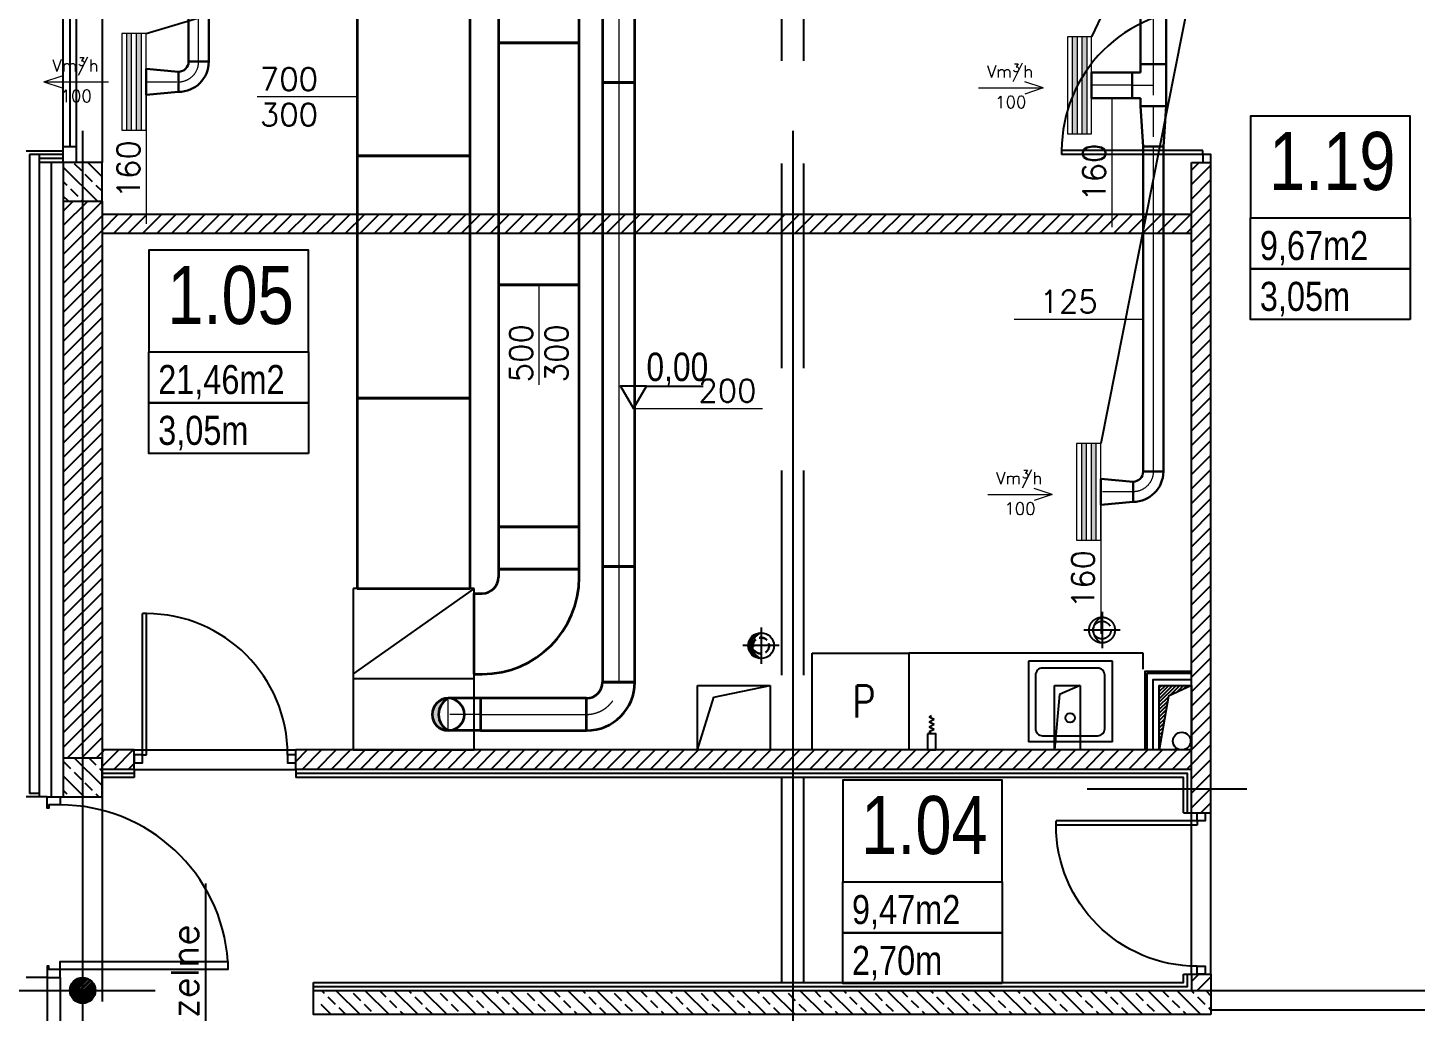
# Model space of a CAD drawing. Header units: millimetres. Extents: x -135140 to 267856, y -70704 to 149933.
# Drawn here: x 164692 to 173294, y -12292 to -6192 of the extents above; entities that cross this region are included whole.
import ezdxf
from ezdxf.enums import TextEntityAlignment as Align

# ---------------------------------------------------------------- set-up
doc = ezdxf.new("R2010")
doc.units = ezdxf.units.MM
doc.header["$LTSCALE"] = 99.9
for name, pattern in [('0707_PB_080619_gn_xref$0$ACAD_ISO10W100', [18, 12, -3, 0, -3]), ('ACAD_ISO03W100', [30, 12, -18]), ('ACAD_ISO10W100', [18, 12, -3, 0, -3]), ('AUDIT_D_080509132939-0', [0]), ('DASHDOT', [25.4, 12.7, -6.35, 0, -6.35]), ('DASHED', [0.75, 0.5, -0.25]), ('HIDDEN', [9.525, 6.35, -3.175])]:
    doc.linetypes.add(name, pattern=pattern)
for name, color, linetype in [('+48_ARMATURA', 251, 'Continuous'), ('+48_HACZE', 253, 'Continuous'), ('+48_KANALIZACJA SANIT.', 251, 'Continuous'), ('+48_KOTY', 250, 'Continuous'), ('+48_MEBLE', 251, 'Continuous'), ('+48_OPISY_POM', 250, 'Continuous'), ('+48_OSIE', 8, 'Continuous'), ('+48_PODCIĄG', 250, 'ACAD_ISO03W100'), ('+48_PRZEBICIA', 143, 'Continuous'), ('+48_SCIANY', 250, 'Continuous'), ('+48_STOLARKA OKNA', 250, 'Continuous'), ('+48_STOLARKA_DRZWI', 250, 'Continuous'), ('+48_STOLARKA_OKNA', 250, 'Continuous'), ('+48_SŁUPY', 251, 'Continuous'), ('+48_WEŁNA', 252, 'Continuous'), ('+48_WIDOK', 250, 'Continuous'), ('+48_ŚCIANY_GK', 250, 'Continuous'), ('+48_ŻELBET', 250, 'Continuous')]:
    doc.layers.add(name, color=color, linetype=linetype)
for name, color, linetype, lineweight in [('2DH_SYM', 64, 'Continuous', 18), ('2DL_OBJ', 64, 'Continuous', 18), ('2DL_PRE_pu', 30, 'Continuous', 35), ('2DL_PRO_N1', 10, 'Continuous', 30), ('2DL_PRO_pu', 30, 'Continuous', 35), ('2DL_PRO_W11', 160, 'Continuous', 30), ('2DL_SYM', 64, 'Continuous', 18), ('CP_AXISAC', 7, 'DASHDOT', 0), ('S_went_wyw_wc', 4, 'DASHED', 30), ('WENTYLACJA NAPISY', 7, 'Continuous', 25)]:
    doc.layers.add(name, color=color, linetype=linetype, lineweight=lineweight)
doc.styles.add('CP_ATTR', font='ROMANS.SHX')
doc.styles.add('WRP_ARIAL', font='ARIAL.TTF', dxfattribs={"width": 0.8})
doc.linetypes.add('BATTING', pattern='A,0.00254,-2.54,[134,ltypeshp.shx,S=2.54,R=0,X=-2.54,Y=0],-5.08,[134,ltypeshp.shx,S=2.54,R=180,X=2.54,Y=0],-2.54', length=10.16254)
doc.linetypes.add('ZIGZAG', pattern='A,0.00254,-5.08,[131,ltypeshp.shx,S=5.08,R=0,X=-5.08,Y=0],-10.16,[131,ltypeshp.shx,S=5.08,R=180,X=5.08,Y=0],-5.08', length=20.32254)
pattern_1 = [(225, (-523422.42, -128919.54), (44.9012806, -44.9012806), [])]

# ---------------------------------------------------------------- blocks, each defined once
blk = doc.blocks.new('drzwi')
at = {"layer": '+48_STOLARKA_DRZWI'}
for p, q in [((-2, 0), (-2, -70)), ((0, 0), (-2, 0)), ((0, 0), (0, -70)), ((-2, -70), (0, -70))]:
    blk.add_line(p, q, dxfattribs=at)
blk.add_arc((-2, 0), 70, 180, 270, dxfattribs=at)
blk = doc.blocks.new('DRZWI_90')
at = {"layer": '+48_STOLARKA_DRZWI'}
for points in [[(36405.46, 16749.33), (36405.46, 16744.33), (36410.46, 16744.33), (36410.46, 16749.33)], [(36405.46, 16654.33), (36405.46, 16649.33), (36410.46, 16649.33), (36410.46, 16654.33)]]:
    blk.add_lwpolyline(points, close=True, dxfattribs=at)
at = {"layer": '+48_STOLARKA_DRZWI', "xscale": 1.25, "yscale": 1.25, "zscale": 1.25, "rotation": 270}
blk.add_blockref('drzwi', (36405.46, 16654.33), dxfattribs=at)
blk = doc.blocks.new('OPISY_POM_METKA')
at = {"layer": '+48_OPISY_POM', "ltscale": 5}
for points in [[(0, -70), (109.71, -70), (109.71, 0), (0, 0)], [(109.71, -105), (0, -105), (0, -70), (109.71, -70)]]:
    blk.add_lwpolyline(points, close=True, dxfattribs=at)
at = {"layer": '+48_OPISY_POM'}
blk.add_lwpolyline([(109.71, -140), (0, -140), (0, -105), (109.71, -105)], close=True, dxfattribs=at)
at = {"layer": '+48_OPISY_POM', "ltscale": 5, "style": 'WRP_ARIAL', "width": 0.8}
for tag, p, height in [('NRPOM', (25.76, -50.8), 40), ('POW', (6.35, -98.98), 20)]:
    blk.add_attdef(tag, p, '', height=height, dxfattribs=at)
at = {"layer": '+48_OPISY_POM', "style": 'WRP_ARIAL', "width": 0.8}
blk.add_attdef('H', (6.35, -133.98), '', height=20, dxfattribs=at)
blk = doc.blocks.new('zlew')
at = {"layer": '+48_ARMATURA'}
for p, q in [((-51.95, 50), (-51.95, 0)), ((0, 50), (-51.95, 50)), ((0, 0), (0, 50)), ((0, 0), (-51.95, 0))]:
    blk.add_line(p, q, dxfattribs=at)
blk.add_lwpolyline([(-43.38, 3.86), (-9.09, 3.86, 0.414214), (-4.81, 8.14), (-4.81, 41.43, 0.414214), (-9.09, 45.71), (-43.38, 45.71, 0.414214), (-47.67, 41.43), (-47.67, 8.14, 0.414214)], format="xyb", close=True, dxfattribs=at)
blk.add_circle((-26.24, 14.91), 2.96, dxfattribs=at)
blk = doc.blocks.new('kc')
at = {"layer": '+48_ARMATURA', "linetype": 'Continuous'}
for p, q in [((-0.12, -16.91), (2.99, -15.5)), ((-0.12, -16.91), (2.85, -18.58)), ((0.01, -13.83), (3.12, -12.42)), ((0.01, -13.83), (2.99, -15.5)), ((1.73, -9.46), (0.15, -10.75)), ((0.15, -10.75), (3.12, -12.42)), ((-0.25, -19.99), (2.85, -18.58)), ((-0.25, -19.99), (1.23, -20.83))]:
    blk.add_line(p, q, dxfattribs=at)
blk.add_lwpolyline([(-0.77, -9.35), (-0.34, 0.64), (4.66, 0.42), (4.23, -9.57)], close=True, dxfattribs=at)
blk = doc.blocks.new('CPLS_465')
for q in [(-0.219, 0.094), (0.5, 0), (-0.219, -0.094)]:
    blk.add_line((-0.5, 0), q)
at = {"style": 'CP_ATTR'}
for s, height, p in [('Vm/h', 0.1875, (-0.37, 0.16)), ('3', 0.125, (0.031, 0.25))]:
    blk.add_text(s, height=height, dxfattribs=at).set_placement(p)
blk.add_attdef('VAL', text='', height=0.188, dxfattribs=at).set_placement((0, -0.219), align=Align.MIDDLE)
blk = doc.blocks.new('2CP_AC_ELBW_RE_W500_W500_R100_A90_E50_F50_S0_T0')
at = {"ltscale": 0.15}
for p, q in [((650, 400), (150, 400)), ((150, 400), (150, 350)), ((650, 350), (650, 400)), ((0, -250), (0, 250)), ((0, 250), (50, 250)), ((0, -250), (50, -250))]:
    blk.add_line(p, q, dxfattribs=at)
for radius in [600, 100]:
    blk.add_arc((50, 350), radius, 270, 0, dxfattribs=at)
at = {"linetype": 'ByBlock', "ltscale": 0.15, "style": 'CP_ATTR', "flags": 9}
for tag in ['NAME', 'PRODUCER', 'PRODUCT-TYPE', 'ARTICLE', 'FLOW', 'OTHER']:
    blk.add_attdef(tag, (0, 0), '', height=0.0001, dxfattribs=at)
blk = doc.blocks.new('CPHS_DS07')
blk.add_line((0, 0), (-1.55, 0))
at = {"style": 'CP_ATTR', "flags": 12}
for tag, p in [('EVAL_W_MM', (-1.058, 0.275)), ('EVAL_H_MM', (-1.058, -0.275))]:
    blk.add_attdef(tag, text='', height=0.35, dxfattribs=at).set_placement(p, align=Align.MIDDLE)
at = {"linetype": 'ByBlock', "style": 'CP_ATTR', "flags": 9}
blk.add_attdef('VAL', text='', height=0.00005, dxfattribs=at).set_placement((-1.142, 0.182), align=Align.MIDDLE_LEFT)
blk = doc.blocks.new('RoZplus')
blk.add_hatch(color=256).paths.add_polyline_path([(0, 0.5, -0.6), (0, -0.5, 1)])
for centre, radius, start, end in [((0, 0), 0.5, 90, 270), ((0, 0), 0.5, 270, 90), ((-0.267, 0), 0.567, 298.0725, 61.9275)]:
    blk.add_arc(centre, radius, start, end)
blk = doc.blocks.new('2CP_AC_ELBZ_RO_D200_D200_R200_A90_E0_F0_ys')
at = {"ltscale": 0.15}
for p, q in [((0, -100), (0, 100)), ((0, 100), (0, 100)), ((0, 100), (200, 100)), ((0, -100), (0, -100)), ((0, -100), (200, -100))]:
    blk.add_line(p, q, dxfattribs=at)
at = {"layer": 'CP_AXISAC', "ltscale": 0.15}
for p, q in [((200, 100), (200, -100)), ((0, 0), (300, 0))]:
    blk.add_line(p, q, dxfattribs=at)
at = {"ltscale": 0.15, "xscale": 200, "yscale": 200}
blk.add_blockref('RoZplus', (200, 0), dxfattribs=at)
at = {"linetype": 'ByBlock', "ltscale": 0.15, "style": 'CP_ATTR', "flags": 9}
for tag in ['NAME', 'PRODUCER', 'PRODUCT-TYPE', 'ARTICLE', 'FLOW', 'OTHER']:
    blk.add_attdef(tag, (0, 0), '', height=0.0001, dxfattribs=at)
blk = doc.blocks.new('2CP_AC_ELBW_RO_D200_D200_R200_A90_E0_F0')
at = {"ltscale": 0.15}
for p, q in [((300, 200), (100, 200)), ((100, 200), (100, 200)), ((300, 200), (300, 200)), ((0, -100), (0, 100)), ((0, 100), (0, 100)), ((0, -100), (0, -100))]:
    blk.add_line(p, q, dxfattribs=at)
for radius in [300, 100]:
    blk.add_arc((0, 200), radius, 270, 0, dxfattribs=at)
at = {"layer": 'CP_AXISAC', "ltscale": 0.15}
for p, q in [((200, 200), (200, 200)), ((0, 0), (0, 0))]:
    blk.add_line(p, q, dxfattribs=at)
blk.add_arc((0, 200), 200, 270, 0, dxfattribs=at)
at = {"linetype": 'ByBlock', "ltscale": 0.15, "style": 'CP_ATTR', "flags": 9}
for tag in ['NAME', 'PRODUCER', 'PRODUCT-TYPE', 'ARTICLE', 'FLOW', 'OTHER']:
    blk.add_attdef(tag, (0, 0), '', height=0.0001, dxfattribs=at)
blk = doc.blocks.new('2CP_AC_PIPE_RE')
at = {"ltscale": 0.15}
for p, q in [((1, 0.5), (0, 0.5)), ((0, 0.5), (0, -0.5)), ((1, -0.5), (1, 0.5)), ((0, -0.5), (1, -0.5))]:
    blk.add_line(p, q, dxfattribs=at)
at = {"linetype": 'ByBlock', "ltscale": 0.15, "style": 'CP_ATTR', "flags": 9}
for tag in ['NAME', 'PRODUCER', 'PRODUCT-TYPE', 'ARTICLE', 'FLOW', 'OTHER']:
    blk.add_attdef(tag, (0, 0), '', height=0.0001, dxfattribs=at)
blk = doc.blocks.new('2CP_AC_PIPE_RO')
at = {"ltscale": 0.15}
for p, q in [((1, 0.5), (0, 0.5)), ((0, 0.5), (0, -0.5)), ((1, -0.5), (1, 0.5)), ((0, -0.5), (1, -0.5))]:
    blk.add_line(p, q, dxfattribs=at)
at = {"layer": 'CP_AXISAC', "ltscale": 0.15}
blk.add_line((0, 0), (1, 0), dxfattribs=at)
at = {"linetype": 'ByBlock', "ltscale": 0.15, "style": 'CP_ATTR', "flags": 9}
for tag in ['NAME', 'PRODUCER', 'PRODUCT-TYPE', 'ARTICLE', 'FLOW', 'OTHER']:
    blk.add_attdef(tag, (0, 0), '', height=0.0001, dxfattribs=at)
blk = doc.blocks.new('CPHS_DS08')
blk.add_line((0, 0), (2, 0))
at = {"style": 'CP_ATTR', "flags": 14}
blk.add_attdef('FI', text='', height=0.35, dxfattribs=at).set_placement((0.784, 0.275), align=Align.MIDDLE)
at = {"style": 'CP_ATTR', "flags": 12}
blk.add_attdef('EVAL_W_MM', text='', height=0.35, dxfattribs=at).set_placement((1.006, 0.275), align=Align.MIDDLE_LEFT)
at = {"linetype": 'ByBlock', "style": 'CP_ATTR', "flags": 9}
blk.add_attdef('VAL', text='', height=0.00005, dxfattribs=at).set_placement((0.408, 0.182), align=Align.MIDDLE_LEFT)
blk = doc.blocks.new('2DLAC020')
for p, q in [((-0.5, 0.3), (0.5, 0.3)), ((-0.5, 0.1), (0.5, 0.1)), ((-0.5, -0.1), (0.5, -0.1)), ((-0.5, -0.3), (0.5, -0.3))]:
    blk.add_line(p, q)
blk.add_lwpolyline([(-0.5, -0.5), (0.5, -0.5), (0.5, 0.5), (-0.5, 0.5)], close=True)
for points in [[(-0.5, 0.3), (0.5, 0.3), (-0.5, 0.1), (0.5, 0.1)], [(-0.5, -0.1), (0.5, -0.1), (-0.5, -0.3), (0.5, -0.3)]]:
    blk.add_solid(points)
at = {"linetype": 'ByBlock', "style": 'CP_ATTR', "flags": 9}
for tag, p in [('NAME', (-0.092, -0.018)), ('NUMBER', (-0.092, -0.018)), ('GROUP', (-0.092, -0.018)), ('ARTICLE', (-0.092, -0.019)), ('CHARACTER', (-0.092, -0.019)), ('TEMPERATURE', (-0.092, -0.018)), ('FLOW', (-0.092, -0.018)), ('PRODUCT-TYPE', (-0.092, -0.019)), ('ORDER-NO', (-0.092, -0.019)), ('PRODUCER', (-0.092, -0.019)), ('PN', (-0.091, -0.018)), ('OTHER', (-0.091, -0.018)), ('DN', (-0.091, -0.019)), ('POWER', (-0.091, -0.019)), ('VOLTAGE', (-0.091, -0.019))]:
    blk.add_attdef(tag, text='', height=0.00005, dxfattribs=at).set_placement(p, align=Align.MIDDLE_LEFT)
blk = doc.blocks.new('2CP_AC_TRNS_RO_D160_D125_L200_O0_Z0_E0_F0')
at = {"ltscale": 0.15}
for p, q in [((0, -80), (0, 80)), ((0, 80), (0, 80)), ((0, 80), (200, 62.5)), ((200, -62.5), (200, 62.5)), ((200, 62.5), (200, 62.5)), ((0, -80), (200, -62.5)), ((0, -80), (0, -80)), ((200, -62.5), (200, -62.5))]:
    blk.add_line(p, q, dxfattribs=at)
at = {"layer": 'CP_AXISAC', "ltscale": 0.15}
for p, q in [((0, 0), (0, 0)), ((0, 0), (200, 0)), ((200, 0), (200, 0))]:
    blk.add_line(p, q, dxfattribs=at)
at = {"linetype": 'ByBlock', "ltscale": 0.15, "style": 'CP_ATTR', "flags": 9}
for tag in ['NAME', 'PRODUCER', 'PRODUCT-TYPE', 'ARTICLE', 'FLOW', 'OTHER']:
    blk.add_attdef(tag, (0, 0), '', height=0.0001, dxfattribs=at)
blk = doc.blocks.new('2CP_AC_ELBW_RO_D125_D125_R125_A90_E0_F0')
at = {"ltscale": 0.15}
for p, q in [((187.5, 125), (62.5, 125)), ((62.5, 125), (62.5, 125)), ((187.5, 125), (187.5, 125)), ((0, -62.5), (0, 62.5)), ((0, 62.5), (0, 62.5)), ((0, -62.5), (0, -62.5))]:
    blk.add_line(p, q, dxfattribs=at)
for radius in [187.5, 62.5]:
    blk.add_arc((0, 125), radius, 270, 0, dxfattribs=at)
at = {"layer": 'CP_AXISAC', "ltscale": 0.15}
for p, q in [((125, 125), (125, 125)), ((0, 0), (0, 0))]:
    blk.add_line(p, q, dxfattribs=at)
blk.add_arc((0, 125), 125, 270, 0, dxfattribs=at)
at = {"linetype": 'ByBlock', "ltscale": 0.15, "style": 'CP_ATTR', "flags": 9}
for tag in ['NAME', 'PRODUCER', 'PRODUCT-TYPE', 'ARTICLE', 'FLOW', 'OTHER']:
    blk.add_attdef(tag, (0, 0), '', height=0.0001, dxfattribs=at)
blk = doc.blocks.new('2CP_AC_TEE3_RO_D160_D160_L260_L130_A90')
at = {"ltscale": 0.15}
for p, q in [((50, 80), (50, 130)), ((50, 130), (210, 130)), ((210, 80), (210, 130)), ((0, -80), (0, 80)), ((0, 80), (50, 80)), ((260, 80), (210, 80)), ((260, -80), (260, 80)), ((0, -80), (260, -80))]:
    blk.add_line(p, q, dxfattribs=at)
at = {"layer": 'CP_AXISAC', "ltscale": 0.15}
for p, q in [((130, 130), (130, 0)), ((0, 0), (260, 0))]:
    blk.add_line(p, q, dxfattribs=at)
at = {"linetype": 'ByBlock', "ltscale": 0.15, "style": 'CP_ATTR', "flags": 9}
for tag in ['NAME', 'PRODUCER', 'PRODUCT-TYPE', 'ARTICLE', 'FLOW', 'OTHER']:
    blk.add_attdef(tag, (0, 0), '', height=0.0001, dxfattribs=at)
blk = doc.blocks.new('2CP_AC_TRNS_RO_D160_D125_L250_O0_Z0_E0_F0')
at = {"ltscale": 0.15}
for p, q in [((0, -80), (0, 80)), ((0, 80), (0, 80)), ((0, 80), (250, 62.5)), ((250, -62.5), (250, 62.5)), ((250, 62.5), (250, 62.5)), ((0, -80), (250, -62.5)), ((0, -80), (0, -80)), ((250, -62.5), (250, -62.5))]:
    blk.add_line(p, q, dxfattribs=at)
at = {"layer": 'CP_AXISAC', "ltscale": 0.15}
for p, q in [((0, 0), (0, 0)), ((0, 0), (250, 0)), ((250, 0), (250, 0))]:
    blk.add_line(p, q, dxfattribs=at)
at = {"linetype": 'ByBlock', "ltscale": 0.15, "style": 'CP_ATTR', "flags": 9}
for tag in ['NAME', 'PRODUCER', 'PRODUCT-TYPE', 'ARTICLE', 'FLOW', 'OTHER']:
    blk.add_attdef(tag, (0, 0), '', height=0.0001, dxfattribs=at)
blk = doc.blocks.new('2CP_AC_TRNS_RO_D125_D160_L200_O0_Z0_E0_F0')
at = {"ltscale": 0.15}
for p, q in [((0, 62.5), (200, 80)), ((0, -62.5), (0, 62.5)), ((0, 62.5), (0, 62.5)), ((200, -80), (200, 80)), ((200, 80), (200, 80)), ((0, -62.5), (0, -62.5)), ((0, -62.5), (200, -80)), ((200, -80), (200, -80))]:
    blk.add_line(p, q, dxfattribs=at)
at = {"layer": 'CP_AXISAC', "ltscale": 0.15}
for p, q in [((0, 0), (0, 0)), ((0, 0), (200, 0)), ((200, 0), (200, 0))]:
    blk.add_line(p, q, dxfattribs=at)
at = {"linetype": 'ByBlock', "ltscale": 0.15, "style": 'CP_ATTR', "flags": 9}
for tag in ['NAME', 'PRODUCER', 'PRODUCT-TYPE', 'ARTICLE', 'FLOW', 'OTHER']:
    blk.add_attdef(tag, (0, 0), '', height=0.0001, dxfattribs=at)
blk = doc.blocks.new('CPLS_464')
for p, q in [((-0.5, 0), (0.5, 0)), ((0.5, 0), (0.219, 0.094)), ((0.5, 0), (0.219, -0.094))]:
    blk.add_line(p, q)
at = {"style": 'CP_ATTR'}
for s, height, p in [('Vm/h', 0.1875, (-0.37, 0.16)), ('3', 0.125, (0.031, 0.25))]:
    blk.add_text(s, height=height, dxfattribs=at).set_placement(p)
blk.add_attdef('VAL', text='', height=0.188, dxfattribs=at).set_placement((0, -0.219), align=Align.MIDDLE)
blk = doc.blocks.new('CPHS_DS09')
blk.add_line((0, 0), (-2, 0))
at = {"style": 'CP_ATTR', "flags": 14}
blk.add_attdef('FI', text='', height=0.35, dxfattribs=at).set_placement((-1.807, 0.275), align=Align.MIDDLE)
at = {"style": 'CP_ATTR', "flags": 12}
blk.add_attdef('EVAL_W_MM', text='', height=0.35, dxfattribs=at).set_placement((-1.604, 0.275), align=Align.MIDDLE_LEFT)
at = {"linetype": 'ByBlock', "style": 'CP_ATTR', "flags": 9}
blk.add_attdef('VAL', text='', height=0.00005, dxfattribs=at).set_placement((-1.342, 0.182), align=Align.MIDDLE_LEFT)

msp = doc.modelspace()

# ---------------------------------------------------------------- hatches: boundary and pattern name
at = {"layer": '+48_HACZE'}
h = msp.add_hatch(dxfattribs=at)
h.set_pattern_fill('ANSI31', color=256, scale=20, angle=180, style=0)
h.set_pattern_definition(pattern_1)
h.paths.add_polyline_path([(164912.4, -7267.4), (164912.4, -7027.4), (164912.4, -7027.4), (164912.4, -10717.4), (165152.4, -10717.4), (165152.4, -7267.4)])
at = {"layer": '+48_HACZE', "linetype": 'AUDIT_D_080509132939-0'}
h = msp.add_hatch(dxfattribs=at)
h.set_pattern_fill('ANSI33', color=256, scale=20, angle=90, style=0)
h.set_pattern_definition([(135, (-523422.42, -128919.54), (-89.802561, -89.802561), []), (135, (-523422.42, -128829.74), (-89.802561, -89.802561), [63.5, -31.75])])
h.paths.add_polyline_path([(164912.4, -7267.4), (165152.4, -7267.4), (165152.4, -7027.4), (164912.4, -7027.4)])
at = {"layer": '+48_HACZE'}
h = msp.add_hatch(dxfattribs=at)
h.set_pattern_fill('ANSI31', color=256, scale=20, angle=180, style=0)
h.set_pattern_definition([(225, (-523422.42, -128919.54), (44.9012806, -44.9012806), [])])
edge = h.paths.add_edge_path()
edge.add_line((171902.4, -7347.4), (165152.4, -7347.4))
edge.add_line((165152.4, -7347.4), (165152.4, -7467.4))
edge.add_line((165152.4, -7467.4), (171902.4, -7467.4))
edge.add_line((171902.4, -7467.4), (171902.4, -10667.4))
edge.add_line((171902.4, -10667.4), (166352.4, -10667.4))
edge.add_line((166352.4, -10667.4), (166352.4, -10787.4))
edge.add_line((166352.4, -10787.4), (171902.4, -10787.4))
edge.add_line((171902.4, -10787.4), (171902.4, -11057.4))
edge.add_line((171902.4, -11057.4), (172022.4, -11057.4))
edge.add_line((172022.4, -11057.4), (172022.4, -7027.4))
edge.add_line((172022.4, -7027.4), (171902.4, -7027.4))
edge.add_line((171902.4, -7027.4), (171902.4, -7347.4))
at = {"layer": '+48_HACZE', "linetype": 'AUDIT_D_080509132939-0'}
h = msp.add_hatch(dxfattribs=at)
h.set_pattern_fill('ANSI33', color=256, scale=20, angle=90, style=0)
h.set_pattern_definition([(135, (-523422.42, -128919.54), (-89.802561, -89.802561), []), (135, (-523422.42, -128829.74), (-89.802561, -89.802561), [63.5, -31.75])])
h.paths.add_polyline_path([(164912.4, -10957.4), (165152.4, -10957.4), (165152.4, -10717.4), (164912.4, -10717.4)])
at = {"layer": '+48_HACZE'}
h = msp.add_hatch(dxfattribs=at)
h.set_pattern_fill('ANSI31', color=256, scale=20, angle=180, style=0)
h.set_pattern_definition(pattern_1)
h.paths.add_polyline_path([(165152.4, -10667.4), (165152.4, -10787.4), (165352.4, -10787.4), (165352.4, -10667.4)])
h = msp.add_hatch(dxfattribs=at)
h.set_pattern_fill('ANSI31', color=256, scale=3, angle=180, style=0)
h.set_pattern_definition([(225, (-523422.417, -128919.542), (6.73519209, -6.73519209), [])])
h.paths.add_polyline_path([(165032.4, -12077.9, 0.414214), (164952.9, -12157.4), (165032.4, -12157.4)])
h.paths.add_polyline_path([(165032.4, -12077.9), (165032.4, -12157.4), (165111.9, -12157.4, 0.414214)])
h.paths.add_polyline_path([(165111.9, -12157.4), (165032.4, -12157.4), (165032.4, -12236.9, 0.414214)])
h.paths.add_polyline_path([(165032.4, -12157.4), (164952.9, -12157.4, 0.414214), (165032.4, -12236.9)])
h = msp.add_hatch(dxfattribs=at)
h.set_pattern_fill('ANSI31', color=256, scale=20, angle=180, style=0)
h.set_pattern_definition(pattern_1)
h.paths.add_polyline_path([(171902.4, -12057.4), (171902.4, -12157.4), (172022.4, -12157.4), (172022.4, -12057.4)])
at = {"layer": '+48_HACZE', "linetype": 'AUDIT_D_080509132939-0'}
h = msp.add_hatch(dxfattribs=at)
h.set_pattern_fill('ANSI33', color=256, scale=20, angle=90, style=0)
h.set_pattern_definition([(135, (-523422.42, -128919.54), (-89.802561, -89.802561), []), (135, (-523422.42, -128829.74), (-89.802561, -89.802561), [63.5, -31.75])])
h.paths.add_polyline_path([(166507.4, -12157.4), (166507.4, -12307.4), (172022.4, -12307.4), (172022.4, -12157.4)])
at = {"layer": '+48_PRZEBICIA', "linetype": 'Continuous'}
h = msp.add_hatch(dxfattribs=at)
h.set_pattern_fill('ANSI31', color=256, scale=3, style=0)
h.set_pattern_definition([(45, (-437752.802, -136301.291), (-6.73519209, 6.73519209), [])])
edge = h.paths.add_edge_path()
edge.add_arc((169235.2, -10021), 80, 90.00002, 270.00001)
edge.add_arc((169265.9, -10021), 85.7, 110.98298, 249.01705, ccw=False)
at = {"layer": '+48_PRZEBICIA'}
h = msp.add_hatch(dxfattribs=at)
h.set_pattern_fill('ANSI31', color=256, scale=5, style=0)
h.set_pattern_definition([(45, (-523422.417, -128919.542), (-11.22532015, 11.22532015), [])])
h.paths.add_polyline_path([(171902.4, -10267.4), (171702.4, -10267.4), (171702.4, -10667.4), (171759.6, -10333.4)])

# ---------------------------------------------------------------- linework, layer by layer
at = {"layer": '+48_KANALIZACJA SANIT.', "linetype": 'HIDDEN', "ltscale": 0.5}
msp.add_circle((171347.4, -9924.3), 55, dxfattribs=at)
at = {"layer": '+48_KANALIZACJA SANIT.', "ltscale": 0.5}
msp.add_circle((171841.1, -10612.3), 55, dxfattribs=at)
at = {"layer": '+48_KOTY', "ltscale": 5}
msp.add_line((168524.5, -8412.8), (168876.5, -8412.8), dxfattribs=at)
msp.add_lwpolyline([(168444.4, -8551.5), (168524.5, -8412.8), (168364.3, -8412.8)], close=True, dxfattribs=at)
at = {"layer": '+48_MEBLE'}
for p, q in [((171602.4, -10067.4), (170150.9, -10067.4)), ((171602.4, -10167.4), (171602.4, -10067.4))]:
    msp.add_line(p, q, dxfattribs=at)
msp.add_lwpolyline([(169550.9, -10067.4), (170150.9, -10067.4), (170150.9, -10667.4), (169550.9, -10667.4)], close=True, dxfattribs=at)
at = {"layer": '+48_OPISY_POM'}
msp.add_lwpolyline([(172244.6, -10909.9), (171256.3, -10909.9)], dxfattribs=at)
at = {"layer": '+48_OSIE', "linetype": 'ACAD_ISO10W100', "ltscale": 5}
for p, q in [((165032.4, 2159.1), (165032.4, -24112.6)), ((169432.4, 2159.1), (169432.4, -24112.6)), ((159487.3, -12157.4), (190440.4, -12157.4)), ((159487.3, -12157.4), (190440.4, -12157.4))]:
    msp.add_line(p, q, dxfattribs=at)
at = {"layer": '+48_PODCIĄG', "linetype": 'HIDDEN', "ltscale": 2}
for p, q in [((169363.9, -12107.4), (169363.9, 92.6)), ((169500.9, -12107.4), (169500.9, 92.6))]:
    msp.add_line(p, q, dxfattribs=at)
for points in [[(165152.4, -6027.4), (165152.4, -7027.4)], [(165152.4, -10957.4), (165152.4, -13487.4)]]:
    msp.add_lwpolyline(points, dxfattribs=at)
at = {"layer": '+48_PRZEBICIA', "ltscale": 0.15}
for p, q in [((167458.4, -9667.4), (166708.4, -9667.4)), ((166708.4, -9667.4), (166708.4, -10667.4)), ((167458.4, -9667.4), (166708.4, -10195.4)), ((167458.4, -10667.4), (167458.4, -9667.4)), ((167458.4, -10226.8), (166708.4, -10226.8)), ((166708.4, -10667.4), (167458.4, -10667.4))]:
    msp.add_line(p, q, dxfattribs=at)
at = {"layer": '+48_PRZEBICIA', "linetype": '0707_PB_080619_gn_xref$0$ACAD_ISO10W100', "ltscale": 0.5}
for p, q in [((171347.4, -9812.3), (171347.4, -10036.3)), ((169235.2, -9909), (169235.2, -10133)), ((171459.4, -9924.3), (171235.4, -9924.3)), ((169347.2, -10021), (169123.2, -10021))]:
    msp.add_line(p, q, dxfattribs=at)
at = {"layer": '+48_PRZEBICIA', "linetype": 'HIDDEN'}
for points in [[(168842.4, -10267.4), (169292.4, -10267.4), (169292.4, -10667.4), (168842.4, -10667.4)], [(171212.4, -10267.4), (171212.4, -10667.4), (171052.4, -10667.4), (171052.4, -10267.4)]]:
    msp.add_lwpolyline(points, close=True, dxfattribs=at)
for points in [[(168842.4, -10667.4), (168942.3, -10340.1), (169292.4, -10267.4)], [(171212.4, -10267.4), (171084.7, -10323), (171052.4, -10667.4)]]:
    msp.add_lwpolyline(points, dxfattribs=at)
at = {"layer": '+48_PRZEBICIA', "linetype": 'Continuous'}
msp.add_lwpolyline([(171902.4, -10267.4), (171902.4, -10667.4), (171702.4, -10667.4), (171702.4, -10267.4)], close=True, dxfattribs=at)
msp.add_lwpolyline([(171902.4, -10267.4), (171759.6, -10333.4), (171702.4, -10667.4)], dxfattribs=at)
at = {"layer": '+48_PRZEBICIA', "linetype": 'HIDDEN'}
msp.add_circle((171347.4, -9924.3), 80, dxfattribs=at)
at = {"layer": '+48_PRZEBICIA'}
msp.add_circle((169235.2, -10021), 80, dxfattribs=at)
at = {"layer": '+48_PRZEBICIA', "linetype": 'HIDDEN'}
msp.add_arc((171378.1, -9924.3), 85.7, 110.98295, 249.01705, dxfattribs=at)
at = {"layer": '+48_PRZEBICIA'}
msp.add_arc((169265.9, -10021), 85.7, 110.98295, 249.01705, dxfattribs=at)
at = {"layer": '+48_SCIANY', "ltscale": 3}
for p, q in [((171902.4, -11057.4), (171902.4, -7027.4)), ((172022.4, -11057.4), (172022.4, -7027.4))]:
    msp.add_line(p, q, dxfattribs=at)
at = {"layer": '+48_SCIANY', "ltscale": 0.15}
for p, q in [((171902.4, -7027.4), (172022.4, -7027.4)), ((165152.4, -7347.4), (171902.4, -7347.4)), ((171902.4, -7467.4), (165152.4, -7467.4))]:
    msp.add_line(p, q, dxfattribs=at)
at = {"layer": '+48_SCIANY'}
for p, q in [((165152.4, -7267.4), (165152.4, -10957.4)), ((165352.4, -10667.4), (165152.4, -10667.4)), ((171902.4, -10667.4), (166352.4, -10667.4)), ((165352.4, -10787.4), (165152.4, -10787.4)), ((171902.4, -10787.4), (166352.4, -10787.4)), ((164912.4, -10957.4), (165152.4, -10957.4)), ((171902.4, -11057.4), (172022.4, -11057.4)), ((171902.4, -12057.4), (172022.4, -12057.4)), ((171902.4, -12057.4), (171902.4, -12157.4))]:
    msp.add_line(p, q, dxfattribs=at)
at = {"layer": '+48_SCIANY', "ltscale": 0.3}
msp.add_line((172022.4, -12057.4), (172022.4, -12157.4), dxfattribs=at)
at = {"layer": '+48_SCIANY'}
msp.add_lwpolyline([(164912.4, -7267.4), (164912.4, -10957.4)], dxfattribs=at)
at = {"layer": '+48_SCIANY', "ltscale": 3}
for points in [[(165352.4, -10787.4), (165352.4, -10667.4)], [(166352.4, -10787.4), (166352.4, -10667.4)]]:
    msp.add_lwpolyline(points, dxfattribs=at)
at = {"layer": '+48_STOLARKA OKNA'}
for points in [[(164912.4, -7027.4), (164912.4, -6027.4), (164992.4, -6027.4), (164992.4, -7027.4)], [(164912.4, -7027.4), (164912.4, -6927.4), (164992.4, -6927.4), (164992.4, -7027.4)]]:
    msp.add_lwpolyline(points, close=True, dxfattribs=at)
msp.add_lwpolyline([(164952.4, -6127.4), (164952.4, -6927.4)], dxfattribs=at)
at = {"layer": '+48_STOLARKA_DRZWI'}
msp.add_lwpolyline([(165932.4, -11977.4), (165932.4, -12027.4), (164892.4, -12027.4), (164892.4, -11977.4)], close=True, dxfattribs=at)
msp.add_arc((164890.7, -12051.8), 1044.4, 4.0839, 89.91268, dxfattribs=at)
at = {"layer": '+48_STOLARKA_OKNA'}
for p, q in [((164812.4, -12077.4), (164812.4, -20690.4)), ((164892.4, -12077.4), (164892.4, -20607.4))]:
    msp.add_line(p, q, dxfattribs=at)
for points in [[(164892.4, -10957.4), (164892.4, -11007.4), (164822.4, -11007.4), (164822.4, -11027.4), (164812.4, -11027.4), (164812.4, -10957.4), (164892.4, -10957.4)], [(164892.4, -12077.4), (164892.4, -12027.4), (164822.4, -12027.4), (164822.4, -12007.4), (164812.4, -12007.4), (164812.4, -12077.4), (164892.4, -12077.4)]]:
    msp.add_lwpolyline(points, dxfattribs=at)
at = {"layer": '+48_SŁUPY', "linetype": 'AUDIT_D_080509132939-0'}
msp.add_circle((165032.4, -12157.4), 79.5, dxfattribs=at)
at = {"layer": '+48_WEŁNA', "linetype": 'BATTING', "ltscale": 0.2}
msp.add_line((164912.4, -7002.4), (164762.4, -7002.4), dxfattribs=at)
at = {"layer": '+48_WEŁNA', "linetype": 'BATTING', "ltscale": 0.23}
msp.add_line((165352.4, -10812.4), (165152.4, -10812.4), dxfattribs=at)
at = {"layer": '+48_WEŁNA', "linetype": 'BATTING', "ltscale": 0.07}
msp.add_lwpolyline([(164838.3, -7027.4), (164838.3, -10957.4)], dxfattribs=at)
at = {"layer": '+48_WEŁNA', "linetype": 'ZIGZAG', "ltscale": 0.7}
msp.add_lwpolyline([(171664.9, -10667.4), (171664.9, -10229.9), (171902.4, -10229.9)], dxfattribs=at)
at = {"layer": '+48_WEŁNA', "linetype": 'BATTING', "ltscale": 0.023}
for points in [[(171877.4, -11057.4), (171877.4, -10812.4), (166352.4, -10812.4)], [(166462.4, -12132.4), (171877.4, -12132.4), (171877.4, -12057.4)]]:
    msp.add_lwpolyline(points, dxfattribs=at)
at = {"layer": '+48_WIDOK'}
for p, q in [((164912.4, -6957.4), (164682.4, -6957.4)), ((164912.4, -6977.4), (164702.4, -6977.4)), ((164912.4, -7027.4), (164762.4, -7027.4)), ((165352.4, -10837.4), (165152.4, -10837.4)), ((165352.4, -10787.4), (165352.4, -10837.4)), ((166352.4, -10787.4), (166352.4, -10837.4)), ((164812.4, -10957.4), (164682.4, -10957.4)), ((164762.4, -10937.4), (164702.4, -10937.4)), ((164862.4, -10957.4), (164912.4, -10957.4)), ((171852.4, -11057.4), (171902.4, -11057.4)), ((164812.4, -12077.4), (164682.4, -12077.4)), ((166462.4, -12157.4), (166462.4, -12107.4)), ((171852.4, -12057.4), (171902.4, -12057.4))]:
    msp.add_line(p, q, dxfattribs=at)
at = {"layer": '+48_WIDOK', "linetype": 'HIDDEN', "ltscale": 3}
for p, q in [((165352.4, -10667.4), (166352.4, -10667.4)), ((165352.4, -10787.4), (166352.4, -10787.4)), ((171902.4, -12057.4), (171902.4, -11057.4)), ((172022.4, -12057.4), (172022.4, -11057.4)), ((172022.4, -12277.4), (173512.4, -12277.4))]:
    msp.add_line(p, q, dxfattribs=at)
at = {"layer": '+48_WIDOK'}
for points in [[(164702.4, -6977.4), (164702.4, -10937.4)], [(164762.4, -6977.4), (164762.4, -10957.4)], [(171852.4, -11057.4), (171852.4, -10837.4), (166352.4, -10837.4)], [(166462.4, -12107.4), (171852.4, -12107.4), (171852.4, -12057.4)]]:
    msp.add_lwpolyline(points, dxfattribs=at)
at = {"layer": '+48_ŚCIANY_GK'}
for points in [[(171614.9, -10667.4), (171614.9, -10179.9), (171902.4, -10179.9)], [(171627.4, -10667.4), (171627.4, -10192.4), (171902.4, -10192.4)], [(171702.4, -10667.4), (171702.4, -10267.4), (171902.4, -10267.4)]]:
    msp.add_lwpolyline(points, dxfattribs=at)
at = {"layer": '+48_ŻELBET', "linetype": 'Continuous'}
for points in [[(164912.4, -7267.4), (165152.4, -7267.4), (165152.4, -7027.4), (164912.4, -7027.4)], [(164912.4, -10957.4), (165152.4, -10957.4), (165152.4, -10717.4), (164912.4, -10717.4)]]:
    msp.add_lwpolyline(points, close=True, dxfattribs=at)
msp.add_lwpolyline([(172022.4, -12307.4), (166462.4, -12307.4), (166462.4, -12157.4), (172022.4, -12157.4), (172022.4, -12307.4)], dxfattribs=at)
at = {"ltscale": 0.15}
for p, q in [((165426, -6227.4), (172249.2, -4184)), ((172249.2, -4184), (171282.9, -6248.7)), ((172249.2, -4184), (171339.8, -8767.4))]:
    msp.add_line(p, q, dxfattribs=at)
at = {"layer": 'S_went_wyw_wc'}
msp.add_circle((169235.2, -10021), 50, dxfattribs=at)
at = {"layer": 'WENTYLACJA NAPISY'}
msp.add_lwpolyline([(165793.8, -11495), (165793.8, -13507.4)], dxfattribs=at)

# ---------------------------------------------------------------- block references
at = {"layer": '+48_ARMATURA', "xscale": 10, "yscale": 10, "zscale": 10}
msp.add_blockref('zlew', (171412.2, -10617.4), dxfattribs=at)
at = {"layer": '+48_ARMATURA', "xscale": -9.999999999948534, "yscale": 10, "zscale": 10, "rotation": 177.5082698086571}
msp.add_blockref('kc', (170270.7, -10661.1), dxfattribs=at)
at = {"layer": '+48_OPISY_POM'}
ref = msp.add_blockref('OPISY_POM_METKA', (172268.1, -6740.8), dxfattribs=dict(at, xscale=9, yscale=9, zscale=8.999999999984084))
ref.add_attrib('H', '3,05m', (172325.3, -7946.6), dxfattribs={"height": 180, "style": 'WRP_ARIAL', "width": 0.8})
ref.add_attrib('NRPOM', '1.19', (172382.4, -7198), dxfattribs={"ltscale": 5, "height": 360, "style": 'WRP_ARIAL', "width": 0.8})
ref.add_attrib('POW', '9,67m2', (172325.3, -7631.6), dxfattribs={"ltscale": 5, "height": 180, "style": 'WRP_ARIAL', "width": 0.8})
ref = msp.add_blockref('OPISY_POM_METKA', (165443.4, -7571.1), dxfattribs=dict(at, xscale=9, yscale=9, zscale=8.999999999984084))
ref.add_attrib('H', '3,05m', (165500.5, -8776.9), dxfattribs={"height": 180, "style": 'WRP_ARIAL', "width": 0.8})
ref.add_attrib('NRPOM', '1.05', (165557.6, -8028.3), dxfattribs={"ltscale": 5, "height": 360, "style": 'WRP_ARIAL', "width": 0.8})
ref.add_attrib('POW', '21,46m2', (165500.5, -8461.9), dxfattribs={"ltscale": 5, "height": 180, "style": 'WRP_ARIAL', "width": 0.8})
ref = msp.add_blockref('OPISY_POM_METKA', (169741.3, -10855.2), dxfattribs=dict(at, xscale=9, yscale=8.999999999970896, zscale=8.999999999984084))
ref.add_attrib('H', '2,70m', (169798.5, -12061), dxfattribs={"height": 180, "style": 'WRP_ARIAL', "width": 0.8})
ref.add_attrib('NRPOM', '1.04', (169855.6, -11312.4), dxfattribs={"ltscale": 5, "height": 360, "style": 'WRP_ARIAL', "width": 0.8})
ref.add_attrib('POW', '9,47m2', (169798.5, -11746), dxfattribs={"ltscale": 5, "height": 180, "style": 'WRP_ARIAL', "width": 0.8})
at = {"layer": '+48_STOLARKA_DRZWI', "xscale": 10, "yscale": 10, "zscale": 10}
msp.add_blockref('DRZWI_90', (-192082.2, -173520.7), dxfattribs=at)
at = {"layer": '+48_STOLARKA_DRZWI', "yscale": 10, "zscale": 10}
for p, xscale, rotation in [((-1140.9, 353357.1), 10, 270), ((-192117.2, 155435.9), -10, 180)]:
    msp.add_blockref('DRZWI_90', p, dxfattribs=dict(at, xscale=xscale, rotation=rotation))
at = {"layer": '2DH_SYM', "ltscale": 0.15, "xscale": 400, "yscale": 400, "zscale": 400}
msp.add_blockref('CPHS_DS07', (166733.4, -6620.8), dxfattribs=at).add_auto_attribs({'EVAL_W_MM': '700', 'EVAL_H_MM': '300'})
at = {"layer": '2DH_SYM', "ltscale": 0.15}
ref = msp.add_blockref('CPHS_DS09', (165426, -6607.4), dxfattribs=dict(at, xscale=400, yscale=400, zscale=400, rotation=90))
ref.add_attrib('EVAL_W_MM', '160', dxfattribs={"layer": '0', "height": 140, "rotation": 90, "style": 'CP_ATTR', "flags": 12}).set_placement((165316, -7248.9), align=Align.MIDDLE_LEFT)
ref = msp.add_blockref('CPHS_DS09', (171408.8, -6628.7), dxfattribs=dict(at, xscale=400, yscale=400, zscale=400, rotation=90))
ref.add_attrib('EVAL_W_MM', '160', dxfattribs={"layer": '0', "height": 140, "rotation": 90, "style": 'CP_ATTR', "flags": 12}).set_placement((171298.8, -7270.3), align=Align.MIDDLE_LEFT)
at = {"layer": '2DH_SYM', "ltscale": 0.15, "xscale": 400, "yscale": 400, "zscale": 400, "rotation": 90}
msp.add_blockref('CPHS_DS07', (167858.4, -7785.6), dxfattribs=at).add_auto_attribs({'EVAL_W_MM': '500', 'EVAL_H_MM': '300'})
at = {"layer": '2DH_SYM', "ltscale": 0.15}
ref = msp.add_blockref('CPHS_DS09', (171602.3, -7999), dxfattribs=dict(at, xscale=400, yscale=400, zscale=400))
ref.add_attrib('EVAL_W_MM', '125', dxfattribs={"layer": '0', "height": 140, "style": 'CP_ATTR', "flags": 12}).set_placement((170960.7, -7889), align=Align.MIDDLE_LEFT)
ref = msp.add_blockref('CPHS_DS08', (168444.4, -8551.5), dxfattribs=dict(at, xscale=400, yscale=400, zscale=400))
ref.add_attrib('EVAL_W_MM', '200', dxfattribs={"layer": '0', "height": 140, "style": 'CP_ATTR', "flags": 12}).set_placement((168847, -8441.5), align=Align.MIDDLE_LEFT)
ref = msp.add_blockref('CPHS_DS09', (171339.8, -9147.4), dxfattribs=dict(at, xscale=400, yscale=400, zscale=400, rotation=90))
ref.add_attrib('EVAL_W_MM', '160', dxfattribs={"layer": '0', "height": 140, "rotation": 90, "style": 'CP_ATTR', "flags": 12}).set_placement((171229.8, -9788.9), align=Align.MIDDLE_LEFT)
at = {"layer": '2DL_OBJ', "ltscale": 0.15, "xscale": 600, "yscale": 150, "zscale": 150}
for p, rotation in [((165351, -6527.4), 90), ((171207.9, -6548.7), 270), ((171264.8, -9067.4), 270)]:
    msp.add_blockref('2DLAC020', p, dxfattribs=dict(at, rotation=rotation))
at = {"layer": '2DL_PRE_pu', "ltscale": 0.15, "zscale": 300, "rotation": 270}
for p, xscale, yscale in [((167858.4, -4785.6), 1500, 500), ((167083.4, -5486.7), 1500, 700), ((167858.4, -6285.6), 1500, 500), ((167083.4, -6986.7), 1500, 700), ((167858.4, -7785.6), 1500, 500), ((167083.4, -8486.7), 1180.650118534388, 700), ((167858.4, -9285.6), 261.4626900899166, 500)]:
    msp.add_blockref('2CP_AC_PIPE_RE', p, dxfattribs=dict(at, xscale=xscale, yscale=yscale))
at = {"layer": '2DL_PRE_pu', "ltscale": 0.15, "zscale": 300}
msp.add_blockref('2CP_AC_ELBW_RE_W500_W500_R100_A90_E50_F50_S0_T0', (167458.4, -9947.1), dxfattribs=at)
at = {"layer": '2DL_PRO_N1', "ltscale": 0.15, "xscale": 3000, "yscale": 125, "zscale": 125, "rotation": 90}
msp.add_blockref('2CP_AC_PIPE_RO', (165751, -6402.4), dxfattribs=at)
at = {"layer": '2DL_PRO_N1', "ltscale": 0.15}
for name, p, zscale in [('2CP_AC_TRNS_RO_D160_D125_L200_O0_Z0_E0_F0', (165426, -6527.4), 160), ('2CP_AC_ELBW_RO_D125_D125_R125_A90_E0_F0', (165626, -6527.4), 125)]:
    msp.add_blockref(name, p, dxfattribs=dict(at, zscale=zscale))
at = {"layer": '2DL_PRO_pu', "ltscale": 0.15, "yscale": 200, "zscale": 200, "rotation": 270}
for p, xscale in [((168353.3, -3531.3), 3000), ((168353.3, -6531.3), 3000), ((168353.3, -9531.3), 715.8403821847533)]:
    msp.add_blockref('2CP_AC_PIPE_RO', p, dxfattribs=dict(at, xscale=xscale))
at = {"layer": '2DL_PRO_pu', "ltscale": 0.15, "zscale": 200}
msp.add_blockref('2CP_AC_ELBW_RO_D200_D200_R200_A90_E0_F0', (168153.3, -10447.1), dxfattribs=at)
at = {"layer": '2DL_PRO_pu', "ltscale": 0.15, "zscale": 200, "rotation": 180}
msp.add_blockref('2CP_AC_ELBZ_RO_D200_D200_R200_A90_E0_F0_ys', (167497.3, -10447.1), dxfattribs=at)
at = {"layer": '2DL_PRO_pu', "ltscale": 0.15, "xscale": 655.9830165745225, "yscale": 200, "zscale": 200}
msp.add_blockref('2CP_AC_PIPE_RO', (167497.3, -10447.1), dxfattribs=at)
at = {"layer": '2DL_PRO_W11', "ltscale": 0.15}
for p, xscale, yscale, zscale, rotation in [((171664.8, -5896), 522.7688999110269, 160, 160, 270), ((171534.8, -6548.7), 251.8632651308435, 160, 160, 180), ((171664.8, -6928.7), 2013.62889794641, 125, 125, 270)]:
    msp.add_blockref('2CP_AC_PIPE_RO', p, dxfattribs=dict(at, xscale=xscale, yscale=yscale, zscale=zscale, rotation=rotation))
at = {"layer": '2DL_PRO_W11', "ltscale": 0.15, "yscale": -1, "rotation": 270}
for name, p, zscale in [('2CP_AC_TEE3_RO_D160_D160_L260_L130_A90', (171664.8, -6418.7), 160), ('2CP_AC_ELBW_RO_D125_D125_R125_A90_E0_F0', (171664.8, -8942.4), 125)]:
    msp.add_blockref(name, p, dxfattribs=dict(at, zscale=zscale))
at = {"layer": '2DL_PRO_W11', "ltscale": 0.15}
for name, p, zscale, rotation in [('2CP_AC_TRNS_RO_D160_D125_L250_O0_Z0_E0_F0', (171664.8, -6678.7), 160, 270), ('2CP_AC_TRNS_RO_D125_D160_L200_O0_Z0_E0_F0', (171539.8, -9067.4), 125, 180)]:
    msp.add_blockref(name, p, dxfattribs=dict(at, zscale=zscale, rotation=rotation))
at = {"layer": '2DL_SYM', "ltscale": 0.15, "xscale": 400, "yscale": 400, "zscale": 400}
for name, p in [('CPLS_465', (164992.4, -6527.4)), ('CPLS_464', (170782.3, -6565.5)), ('CPLS_464', (170839.1, -9084.1))]:
    msp.add_blockref(name, p, dxfattribs=at).add_auto_attribs({'VAL': '100'})

# ---------------------------------------------------------------- texts
at = {"layer": '+48_KOTY', "style": 'WRP_ARIAL', "width": 0.8}
msp.add_attdef('0,00', (168525.2, -8381.3), '', height=176, dxfattribs=at)
at = {"layer": '+48_MEBLE', "insert": (169800.1, -10266.9), "char_height": 200, "width": 157.215, "attachment_point": 1, "style": 'WRP_ARIAL'}
msp.add_mtext('{\\Fromans|c238;P}', dxfattribs=at)
at = {"layer": 'WENTYLACJA NAPISY', "insert": (165580.8, -13397.8), "char_height": 169.531, "width": 522008.156, "attachment_point": 1, "rotation": 90, "style": 'CP_ATTR'}
msp.add_mtext('drzwi szczelne', dxfattribs=at)

doc.saveas('drawing.dxf')
